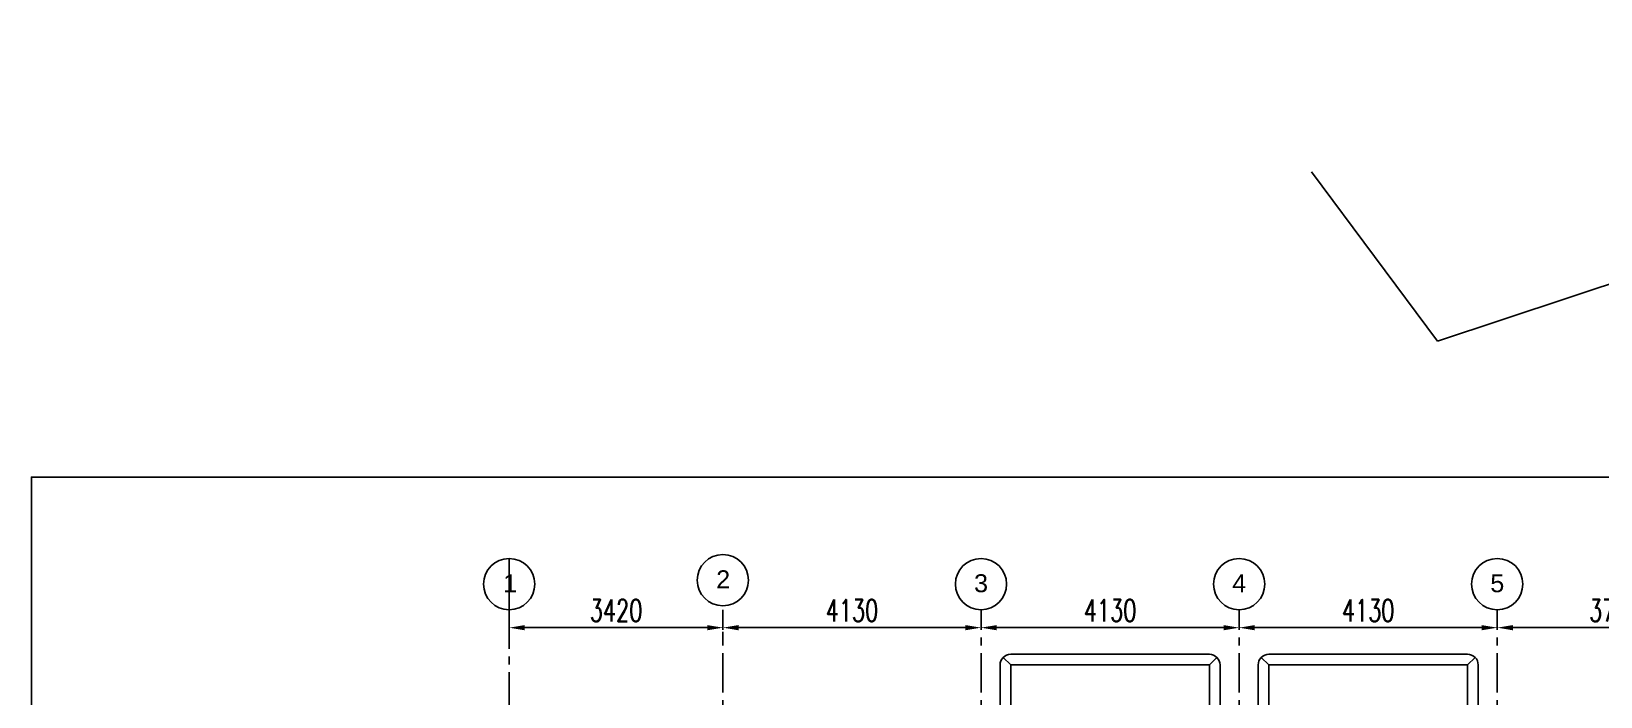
# Model space of a CAD drawing. Header units: millimetres. Extents: x 2659630 to 6742168, y -2425387 to -732288.
# Drawn here: x 2769737 to 2794846, y -938217 to -927576 of the extents above; entities that cross this region are included whole.
import ezdxf

# ---------------------------------------------------------------- set-up
doc = ezdxf.new("R2010")
doc.units = ezdxf.units.MM
doc.header["$PDMODE"] = 35
doc.header["$PDSIZE"] = -25
doc.linetypes.add('CENTER', pattern=[2, 1.25, -0.25, 0.25, -0.25])
for name, color, linetype in [('S-BEAM OUTER', 4, 'Continuous'), ('S-COLUMN CIRCLE', 9, 'Continuous'), ('S-COLUMN HATCH', 8, 'Continuous'), ('S-DIM-1', 5, 'Continuous'), ('S-GRIDE CIRCLE', 8, 'Continuous'), ('S-GRIDE LINE', 8, 'CENTER'), ('S-GRIDE NO', 1, 'Continuous')]:
    doc.layers.add(name, color=color, linetype=linetype)
doc.styles.add('Arial', font='arial.ttf', dxfattribs={"height": 123})
doc.styles.add('ROMANS', font='r.shx', dxfattribs={"width": 0.7})
doc.dimstyles.new('dim100', dxfattribs={"dimtxt": 250, "dimasz": 250, "dimexe": 200, "dimexo": 200, "dimgap": 100, "dimtad": 1, "dimdec": 0, "dimrnd": 1, "dimzin": 0, "dimdsep": 46, "dimtxsty": 'ROMANS', "dimcen": 0, "dimclrd": 5, "dimclre": 5, "dimclrt": 4, "dimadec": 0, "dimazin": 0, "dimtfac": 1, "dimtdec": 0, "dimtix": 1, "dimtofl": 0, "dimtmove": 2, "dimatfit": 3, "dimfxl": 1, "dimtolj": 1, "dimtzin": 0, "dimlwd": -1, "dimlwe": -1, "dimarcsym": 0})

# ---------------------------------------------------------------- blocks, each defined once
blk = doc.blocks.new('*D1821')
at = {"layer": 'Defpoints', "color": 0, "ltscale": 1200}
for p in [(2793192, -937114), (2796972, -937114), (2796972, -937114)]:
    blk.add_point(p, dxfattribs=at)
at = {"layer": 'S-DIM-1', "color": 5}
for p, q in [((2793192, -936914), (2793192, -936914)), ((2796972, -936914), (2796972, -936914)), ((2793442, -937114), (2796722, -937114))]:
    blk.add_line(p, q, dxfattribs=at)
at = {"layer": 'S-DIM-1', "color": 5, "ltscale": 1200}
for points in [[(2793442, -937073), (2793442, -937156), (2793192, -937114)], [(2796722, -937156), (2796722, -937073), (2796972, -937114)]]:
    blk.add_solid(points, dxfattribs=at)
at = {"layer": 'S-DIM-1', "color": 4, "ltscale": 1200, "insert": (2795082, -936839), "char_height": 350, "attachment_point": 5, "style": 'ROMANS'}
blk.add_mtext('\\A1;{3780}', dxfattribs=at)
blk = doc.blocks.new('*D1819')
at = {"layer": 'Defpoints', "color": 0, "ltscale": 1200}
for p in [(2777382, -936979), (2780802, -936979), (2780802, -937114)]:
    blk.add_point(p, dxfattribs=at)
at = {"layer": 'S-DIM-1', "color": 5}
for p, q in [((2777382, -937179), (2777382, -937314)), ((2777632, -937114), (2780552, -937114)), ((2780802, -937179), (2780802, -937314))]:
    blk.add_line(p, q, dxfattribs=at)
at = {"layer": 'S-DIM-1', "color": 5, "ltscale": 1200}
for points in [[(2777632, -937073), (2777632, -937156), (2777382, -937114)], [(2780552, -937156), (2780552, -937073), (2780802, -937114)]]:
    blk.add_solid(points, dxfattribs=at)
at = {"layer": 'S-DIM-1', "color": 4, "ltscale": 1200, "insert": (2779092, -936839), "char_height": 250, "attachment_point": 5, "style": 'ROMANS'}
blk.add_mtext('\\A1;{\\H1.4x;3420}', dxfattribs=at)
blk = doc.blocks.new('*D1820')
at = {"layer": 'Defpoints', "color": 0, "ltscale": 1200}
for p in [(2780802, -937123), (2784932, -937114), (2784932, -937114)]:
    blk.add_point(p, dxfattribs=at)
at = {"layer": 'S-DIM-1', "color": 5}
for p, q in [((2780802, -936923), (2780802, -936914)), ((2784932, -936914), (2784932, -936914)), ((2781052, -937114), (2784682, -937114))]:
    blk.add_line(p, q, dxfattribs=at)
at = {"layer": 'S-DIM-1', "color": 5, "ltscale": 1200}
for points in [[(2781052, -937073), (2781052, -937156), (2780802, -937114)], [(2784682, -937156), (2784682, -937073), (2784932, -937114)]]:
    blk.add_solid(points, dxfattribs=at)
at = {"layer": 'S-DIM-1', "color": 4, "ltscale": 1200, "insert": (2782867, -936839), "char_height": 250, "attachment_point": 5, "style": 'ROMANS'}
blk.add_mtext('\\A1;{\\H1.4x;4130}', dxfattribs=at)
blk = doc.blocks.new('*D1823')
at = {"layer": 'Defpoints', "color": 0, "ltscale": 2500}
for p in [(2784932, -937123), (2789062, -937114), (2789062, -937114)]:
    blk.add_point(p, dxfattribs=at)
at = {"layer": 'S-DIM-1', "color": 5}
for p, q in [((2784932, -936923), (2784932, -936914)), ((2789062, -936914), (2789062, -936914)), ((2785182, -937114), (2788812, -937114))]:
    blk.add_line(p, q, dxfattribs=at)
at = {"layer": 'S-DIM-1', "color": 5, "ltscale": 2500}
for points in [[(2785182, -937073), (2785182, -937156), (2784932, -937114)], [(2788812, -937156), (2788812, -937073), (2789062, -937114)]]:
    blk.add_solid(points, dxfattribs=at)
at = {"layer": 'S-DIM-1', "color": 4, "ltscale": 2500, "insert": (2786997, -936839), "char_height": 250, "attachment_point": 5, "style": 'ROMANS'}
blk.add_mtext('\\A1;{\\H1.4x;4130}', dxfattribs=at)
blk = doc.blocks.new('*D1824')
at = {"layer": 'Defpoints', "color": 0, "ltscale": 1200}
for p in [(2789062, -937123), (2793192, -937114), (2793192, -937114)]:
    blk.add_point(p, dxfattribs=at)
at = {"layer": 'S-DIM-1', "color": 5}
for p, q in [((2789062, -936923), (2789062, -936914)), ((2793192, -936914), (2793192, -936914)), ((2789312, -937114), (2792942, -937114))]:
    blk.add_line(p, q, dxfattribs=at)
at = {"layer": 'S-DIM-1', "color": 5, "ltscale": 1200}
for points in [[(2789312, -937073), (2789312, -937156), (2789062, -937114)], [(2792942, -937156), (2792942, -937073), (2793192, -937114)]]:
    blk.add_solid(points, dxfattribs=at)
at = {"layer": 'S-DIM-1', "color": 4, "ltscale": 1200, "insert": (2791127, -936839), "char_height": 250, "attachment_point": 5, "style": 'ROMANS'}
blk.add_mtext('\\A1;{\\H1.4x;4130}', dxfattribs=at)

msp = doc.modelspace()

# ---------------------------------------------------------------- linework, layer by layer
at = {"layer": 'S-BEAM OUTER', "ltscale": 2500}
for p, q in [((2785406.563, -937709.8), (2785286.355, -937589.593)), ((2785406.563, -937709.8), (2785286.355, -937589.593)), ((2785406.563, -937709.8), (2785286.355, -937589.593)), ((2785406.136, -937709.8, -0.002), (2785406.136, -939274.802, -0.002)), ((2788586.137, -937709.802, -0.002), (2785406.136, -937709.8, -0.002)), ((2785406.563, -937709.8), (2785406.563, -939274.801)), ((2785406.563, -937709.8), (2785406.563, -939274.801)), ((2785406.563, -937709.8), (2785406.563, -939274.801)), ((2788586.564, -937709.801), (2785406.563, -937709.8)), ((2788586.564, -937709.801), (2785406.563, -937709.8)), ((2788586.564, -937709.801), (2785406.563, -937709.8)), ((2788586.14, -939274.801, -0.002), (2788586.137, -937709.802, -0.002)), ((2788586.567, -939274.801), (2788586.564, -937709.801)), ((2788586.567, -939274.801), (2788586.564, -937709.801)), ((2788586.567, -939274.801), (2788586.564, -937709.801)), ((2788586.565, -937709.801), (2788706.775, -937589.595)), ((2788586.565, -937709.801), (2788706.775, -937589.595)), ((2788586.565, -937709.801), (2788706.775, -937589.595)), ((2789536.563, -937709.806), (2789416.355, -937589.593)), ((2789536.563, -937709.806), (2789416.355, -937589.593)), ((2789536.563, -937709.806), (2789416.355, -937589.593)), ((2792716.14, -937709.802, -0.002), (2789536.142, -937709.806, -0.002)), ((2792716.14, -937709.802, -0.002), (2789536.142, -937709.806, -0.002)), ((2792716.14, -937709.802, -0.002), (2789536.142, -937709.806, -0.002)), ((2789536.142, -937709.806, -0.002), (2789536.142, -939294.584, -0.002)), ((2789536.142, -937709.806, -0.002), (2789536.142, -939294.584, -0.002)), ((2789536.142, -937709.806, -0.002), (2789536.142, -939294.584, -0.002)), ((2792716.567, -937709.801), (2789536.569, -937709.806)), ((2792716.567, -937709.801), (2789536.569, -937709.806)), ((2792716.567, -937709.801), (2789536.569, -937709.806)), ((2789536.569, -937709.806), (2789536.569, -939294.584)), ((2789536.569, -937709.806), (2789536.569, -939294.584)), ((2789536.569, -937709.806), (2789536.569, -939294.584)), ((2792716.14, -939294.594, -0.002), (2792716.14, -937709.802, -0.002)), ((2792716.567, -937709.798), (2792836.773, -937589.593)), ((2792716.567, -937709.798), (2792836.773, -937589.593)), ((2792716.567, -937709.798), (2792836.773, -937589.593)), ((2792716.567, -939294.594), (2792716.567, -937709.801)), ((2792716.567, -939294.594), (2792716.567, -937709.801)), ((2792716.567, -939294.594), (2792716.567, -937709.801))]:
    msp.add_line(p, q, dxfattribs=at)
for points in [[(2788756.566, -938677.468), (2788756.565, -937709.801, 0.198913228), (2788706.772, -937589.593, 0.198911154), (2788586.565, -937539.801), (2785406.563, -937539.801, 0.198911109), (2785286.355, -937589.593, 0.198913979), (2785236.563, -937709.802), (2785236.564, -938677.469)], [(2788756.566, -938677.468), (2788756.565, -937709.801, 0.198913228), (2788706.772, -937589.593, 0.198911154), (2788586.565, -937539.801), (2785406.563, -937539.801, 0.198911109), (2785286.355, -937589.593, 0.198913979), (2785236.563, -937709.802), (2785236.564, -938677.469)], [(2788756.566, -938677.468), (2788756.565, -937709.801, 0.198913228), (2788706.772, -937589.593, 0.198911154), (2788586.565, -937539.801), (2785406.563, -937539.801, 0.198911109), (2785286.355, -937589.593, 0.198913979), (2785236.563, -937709.802), (2785236.564, -938677.469)], [(2792886.566, -938697.832), (2792886.565, -937708.287, 0.201253613), (2792836.772, -937589.593, 0.194236645), (2792716.565, -937539.801), (2789536.563, -937539.801, 0.198912544), (2789416.355, -937589.593, 0.198912544), (2789366.563, -937709.802), (2789366.564, -938697.833)], [(2792886.566, -938697.832), (2792886.565, -937708.287, 0.201253613), (2792836.772, -937589.593, 0.194236645), (2792716.565, -937539.801), (2789536.563, -937539.801, 0.198912544), (2789416.355, -937589.593, 0.198912544), (2789366.563, -937709.802), (2789366.564, -938697.833)], [(2792886.566, -938697.832), (2792886.565, -937708.287, 0.201253613), (2792836.772, -937589.593, 0.194236645), (2792716.565, -937539.801), (2789536.563, -937539.801, 0.198912544), (2789416.355, -937589.593, 0.198912544), (2789366.563, -937709.802), (2789366.564, -938697.833)]]:
    msp.add_lwpolyline(points, format="xyb", dxfattribs=at)
at = {"layer": 'S-COLUMN CIRCLE', "ltscale": 2500}
msp.add_lwpolyline([(2830287.824, -989163.125), (2769736.824, -989163.125), (2769736.824, -934703.958), (2830287.824, -934703.958)], close=True, dxfattribs=at)
at = {"layer": 'S-COLUMN HATCH', "ltscale": 2500}
for p, q in [((2792233.916, -932533.165), (2807184.306, -927575.522)), ((2790219.873, -929821.954), (2792233.916, -932533.165)), ((2777381.56, -936826.965), (2777381.56, -936007.293))]:
    msp.add_line(p, q, dxfattribs=at)
at = {"layer": 'S-GRIDE CIRCLE'}
for centre in [(2777381.56, -936417.129), (2777381.56, -936417.129), (2777381.56, -936417.129), (2780801.56, -936354.669), (2780801.56, -936354.669), (2780801.56, -936354.669), (2784931.56, -936417.129), (2784931.56, -936417.129), (2784931.56, -936417.129), (2789061.56, -936417.129), (2789061.56, -936417.129), (2789061.56, -936417.129), (2793191.56, -936417.129), (2793191.56, -936417.129), (2793191.56, -936417.129)]:
    msp.add_circle(centre, 409.836, dxfattribs=at)
at = {"layer": 'S-GRIDE LINE', "ltscale": 500}
for p, q in [((2777381.56, -936826.965), (2777381.56, -956148.641)), ((2777381.56, -936826.965), (2777381.56, -956148.641)), ((2777381.56, -936826.965), (2777381.56, -956148.641)), ((2780801.56, -956148.641), (2780801.56, -936826.965)), ((2780801.56, -956148.641), (2780801.56, -936826.965)), ((2780801.56, -956148.641), (2780801.56, -936826.965)), ((2784931.56, -956148.641), (2784931.56, -936826.965)), ((2784931.56, -956148.641), (2784931.56, -936826.965)), ((2784931.56, -956148.641), (2784931.56, -936826.965)), ((2789061.56, -956148.641), (2789061.56, -936826.965)), ((2789061.56, -956148.641), (2789061.56, -936826.965)), ((2789061.56, -956148.641), (2789061.56, -936826.965)), ((2793191.56, -956148.641), (2793191.56, -936826.965)), ((2793191.56, -956148.641), (2793191.56, -936826.965)), ((2793191.56, -956148.641), (2793191.56, -936826.965))]:
    msp.add_line(p, q, dxfattribs=at)

# ---------------------------------------------------------------- texts
at = {"layer": 'S-GRIDE NO', "style": 'Arial'}
for s, p in [('1', (2777284.879, -936546.968)), ('1', (2777284.879, -936546.968)), ('1', (2777284.879, -936546.968)), ('2', (2780694.568, -936484.507)), ('2', (2780694.568, -936484.507)), ('2', (2780694.568, -936484.507)), ('3', (2784820.542, -936546.968)), ('3', (2784820.542, -936546.968)), ('3', (2784820.542, -936546.968)), ('4', (2788950.542, -936546.968)), ('5', (2793080.542, -936546.968))]:
    msp.add_text(s, height=287.919, dxfattribs=at).set_placement(p)

# ---------------------------------------------------------------- dimensions: what is measured, and where the dimension line sits
at = {"layer": 'S-DIM-1'}
for base, p1, p2, text, picture, middle in [((2780801.56, -937114.41), (2777381.56, -936979.216), (2780801.56, -936979.216), '{\\H1.4x;3420}', '*D1819', (2779091.56, -936839.41)), ((2784931.56, -937114.41), (2780801.56, -937123.078), (2784931.56, -937114.41), '{\\H1.4x;4130}', '*D1820', (2782866.56, -936839.41)), ((2789061.56, -937114.41), (2784931.56, -937123.078), (2789061.56, -937114.41), '{\\H1.4x;4130}', '*D1823', (2786996.56, -936839.41)), ((2793191.56, -937114.41), (2789061.56, -937123.078), (2793191.56, -937114.41), '{\\H1.4x;4130}', '*D1824', (2791126.56, -936839.41))]:
    dim = msp.add_linear_dim(base=base, p1=p1, p2=p2, text=text, dimstyle='dim100', dxfattribs=at)
    dim.commit()
    dim.dimension.update_dxf_attribs({"geometry": picture, "text_midpoint": middle})
dim = msp.add_linear_dim(base=(2796971.56, -937114.41), p1=(2793191.56, -937114.41), p2=(2796971.56, -937114.41), text='{3780}', dimstyle='dim100', override={"dimtxt": 350}, dxfattribs=at)
dim.commit()
dim.dimension.update_dxf_attribs({"geometry": '*D1821', "text_midpoint": (2795081.56, -936839.41)})

doc.saveas('drawing.dxf')
